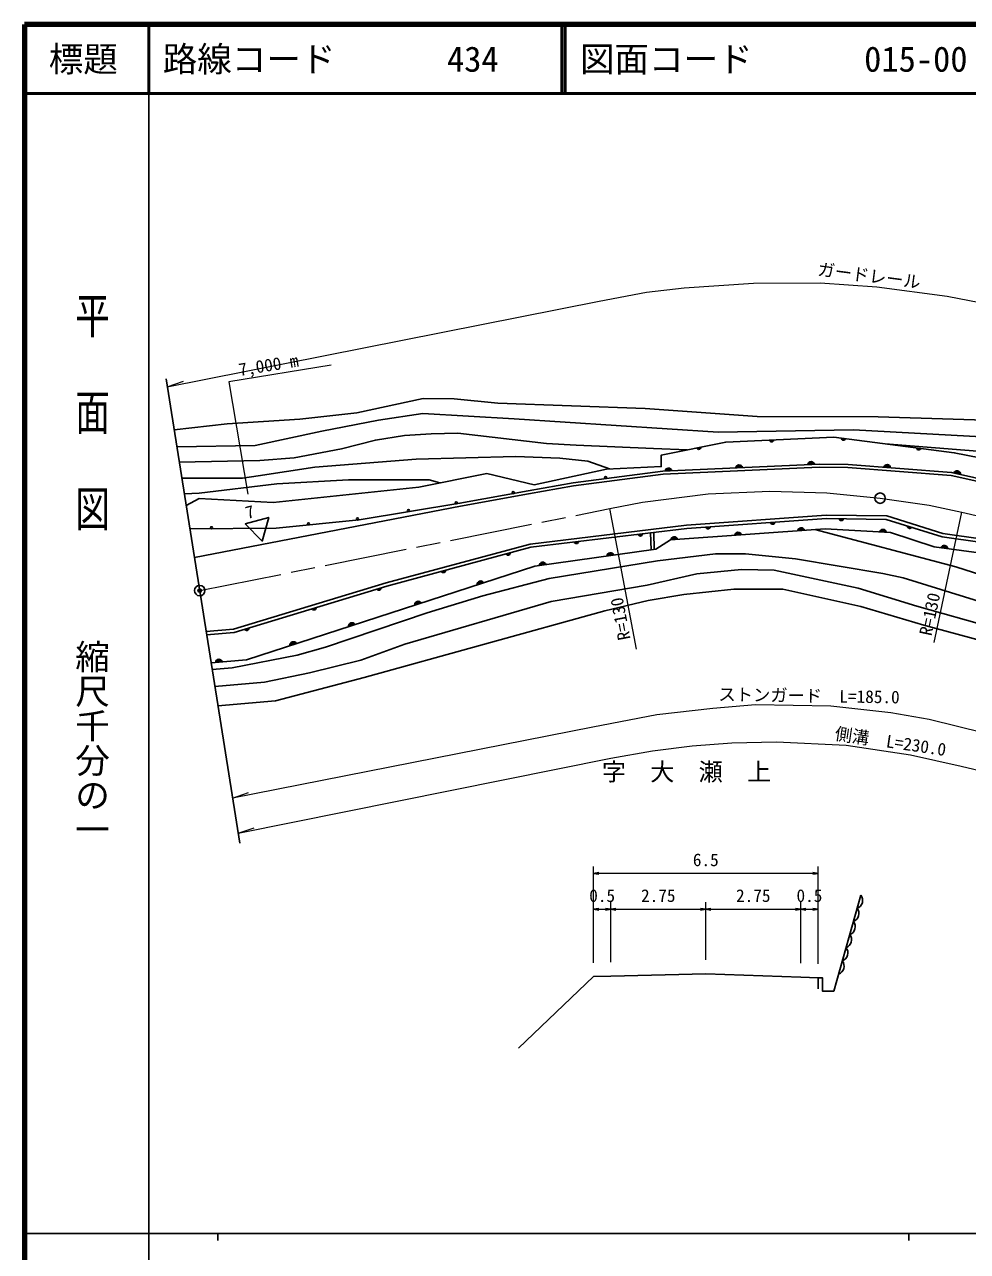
# Model space of a CAD drawing. Units: millimetres at full size, sheet at 1:1000, with parts at other scales. Extents: x 40000 to 680000, y 20000 to 380000.
# Drawn here: x 40000 to 176472, y 202409 to 380000 of the extents above; entities that cross this region are included whole.
import ezdxf
from ezdxf.enums import TextEntityAlignment as Align

# ---------------------------------------------------------------- set-up
doc = ezdxf.new("R2010")
doc.units = ezdxf.units.MM
doc.header["$LTSCALE"] = 1000
doc.header["$PDMODE"] = 32
doc.header["$PDSIZE"] = 500
doc.linetypes.add('CHAIN', pattern=[18.5, 12, -1.5, 3.5, -1.5])
for name, color, linetype, lineweight in [('M-BGD', 7, 'Continuous', 25), ('M-BMK', 2, 'CHAIN', 13), ('M-BMK-OTRS', 5, 'Continuous', 25), ('M-BMK-SRVR', 3, 'Continuous', 25), ('M-STR-HTXT', 7, 'Continuous', 13), ('M-TTL', 2, 'Continuous', 140), ('M-TTL-BAND', 7, 'Continuous', 25), ('M-TTL-LINE', 7, 'Continuous', 50)]:
    doc.layers.add(name, color=color, linetype=linetype, lineweight=lineweight)
for name, color, linetype in [('M-BMK-HTXT', 7, 'Continuous'), ('M-OTRS', 6, 'Continuous'), ('M-TTL-TXT', 7, 'Continuous')]:
    doc.layers.add(name, color=color, linetype=linetype)
doc.styles.add('@ＭＳ ゴシック', font='')
doc.styles.add('ＭＳ ゴシック', font='')
doc.styles.get('@ＭＳ ゴシック').set_extended_font_data('@MS Gothic')
doc.styles.get('ＭＳ ゴシック').set_extended_font_data('MS Gothic')

# ---------------------------------------------------------------- blocks, each defined once
blk = doc.blocks.new('open_arrow')
at = {"color": 0, "linetype": 'Continuous', "lineweight": -2}
blk.add_lwpolyline([(7.5, 1.25), (0, 0), (7.5, -1.25)], dxfattribs=at)

msp = doc.modelspace()

# ---------------------------------------------------------------- hatches: boundary and pattern name
at = {"layer": 'M-BGD'}
for points in [[(148451, 319869), (147826, 319841, 0.84072)], [(158815, 320048), (158194, 320127, 0.84072)], [(137907, 318834), (137293, 318710, 0.84072)], [(169708, 318650), (169087, 318730, 0.84072)], [(142922, 315828), (143912, 315873, 0.82183)], [(153361, 316299), (154350, 316344, 0.82183)], [(164358, 315929), (165346, 315853, 0.82183)], [(132700, 315367), (133690, 315412, 0.82183)], [(174502, 315092), (175469, 314875, 0.82183)], [(139248, 307277), (138624, 307232, 0.84072)], [(148592, 307948), (147968, 307903, 0.84072)], [(158521, 308454), (157895, 308462, 0.84072)], [(168400, 307234), (167802, 307420, 0.84072)], [(129425, 306265), (128803, 306190, 0.84072)], [(133527, 305403), (134515, 305474, 0.82183)], [(142780, 306068), (143768, 306138, 0.82183)], [(151892, 306722), (152880, 306793, 0.82183)], [(163744, 306549), (164733, 306492, 0.82183)], [(120186, 305159), (119564, 305084, 0.84072)], [(172649, 304258), (173631, 304126, 0.82183)], [(110300, 303529), (109696, 303366, 0.84072)], [(114483, 301693), (115464, 301831, 0.82183)], [(124309, 303074), (125290, 303212, 0.82183)], [(100953, 301012), (100349, 300849, 0.84072)], [(91593, 298462), (90995, 298280, 0.84072)], [(105522, 298897), (106464, 299203, 0.82183)], [(82224, 295615), (81626, 295433, 0.84072)], [(96460, 295956), (97403, 296262, 0.82183)], [(86893, 292851), (87835, 293157, 0.82183)], [(72451, 292646), (71852, 292464, 0.84072)], [(78411, 290098), (79353, 290404, 0.82183)], [(67642, 287676), (68629, 287759, 0.82183)]]:
    msp.add_hatch(color=256, dxfattribs=at).paths.add_polyline_path(points)

# ---------------------------------------------------------------- linework, layer by layer
for p, q in [((130616, 306407), (130687, 303971)), ((131080, 306463), (131130, 304033)), ((154849, 242023), (154849, 240443))]:
    msp.add_line(p, q, dxfattribs=at)
for points in [[(252742, 312474), (245390, 313821), (235337, 314914), (215874, 317767), (204330, 319992), (183709, 322573), (163553, 323218), (146015, 323243), (129821, 324447), (108501, 325194), (102202, 325813), (97686, 325861), (88089, 323793), (79868, 322883), (69306, 322226), (61655, 321332)], [(62042, 318893), (73388, 319069), (83014, 321128), (91215, 322727), (97632, 323717), (110864, 322926), (140386, 320985), (159983, 321331), (185585, 319940), (208492, 316085), (245694, 310154), (259195, 307380), (267390, 304189)], [(62395, 316671), (74056, 316878), (79046, 317283), (85885, 318599), (90786, 319843), (94991, 320526), (98866, 320779), (102691, 320855), (115541, 319362), (119829, 319103), (131050, 318610), (135890, 318426)], [(230939, 299733), (226784, 303923), (212555, 309085), (192111, 314560), (174562, 318027), (157152, 320261), (141484, 319556), (132133, 317668), (132163, 316018), (124243, 315665), (113779, 313375), (106905, 315000), (97090, 313045), (76006, 310828), (65275, 311419), (63393, 310379)], [(164565, 319310), (183356, 317790), (187728, 316276), (219365, 310254), (243678, 307197), (251886, 306123), (259277, 304484), (267223, 301569), (272939, 298646), (277236, 295562), (280961, 291768), (283422, 287264), (284766, 283083), (285121, 277591), (284581, 272688), (283749, 267938), (282056, 263966), (275603, 252841), (271751, 248034), (270326, 245703)], [(62768, 314318), (71531, 314358), (73810, 314665), (82027, 315923), (96672, 317077), (111039, 317462), (117461, 317236), (121512, 316787), (124682, 315684)], [(63928, 307010), (76432, 307093), (88435, 308310), (103008, 310703), (112884, 312485), (119398, 313646), (132381, 315353), (154997, 316373), (159191, 316331), (174165, 315167), (189880, 311655), (208282, 307141), (221599, 303874), (226535, 301905), (231203, 299603), (233411, 298188), (236652, 295131)], [(64589, 302841), (103088, 310274), (112961, 312056), (119464, 313215), (132419, 314918), (155005, 315937), (159172, 315895), (174100, 314735), (189781, 311231), (208178, 306717), (221465, 303457), (226357, 301506), (230988, 299222), (233142, 297843), (236353, 294813)], [(63128, 312048), (65269, 312171), (76512, 313518), (86876, 314080), (98561, 314107), (100109, 313646)], [(66283, 292168), (70261, 292488), (92323, 299192), (113189, 304810), (135793, 307516), (156045, 308971), (164796, 308864), (172918, 306338), (184817, 304656), (200656, 299328), (210070, 297980), (218511, 295850), (223497, 293989), (225946, 292764), (228912, 291092), (231084, 289570)], [(66322, 291683), (70352, 292008), (92457, 298724), (113282, 304332), (135839, 307032), (156060, 308484), (164719, 308379), (172811, 305862), (184705, 304181)], [(228858, 250846), (232468, 274881), (232442, 279997), (231920, 282140), (231297, 283868), (229833, 285808), (228296, 287377), (224685, 290407), (223437, 291135), (221220, 291975), (213218, 294511), (211038, 295123), (205387, 295789), (201019, 296341), (184240, 302700), (171640, 304394), (165357, 306455), (155864, 307007), (133484, 305400), (131370, 304067), (113871, 301607), (72114, 288054), (67005, 287622)], [(221920, 280726), (221294, 281812), (219885, 283221), (217161, 284806), (214091, 286212), (203491, 290635), (185156, 297544), (179909, 299844), (174767, 301493), (154374, 306900)], [(67161, 286637), (70059, 286890), (79479, 288714), (83548, 289864), (98263, 294835), (106343, 297328), (115939, 299800), (131631, 302394), (139998, 303369), (144367, 303398), (151578, 302669), (164211, 300534), (167173, 299916), (179449, 296094), (184775, 294446), (191845, 292257), (206319, 286432), (213045, 283471), (216515, 281586), (219554, 278986)], [(67553, 284164), (74736, 284827), (81233, 286143), (88687, 288005), (95061, 290318), (116240, 296511), (130102, 298847), (137310, 300503), (143789, 301102), (148505, 301009), (160632, 298406), (169150, 295809), (180086, 292742), (212008, 281048), (213868, 280148), (215818, 278688), (217149, 277219)], [(67994, 281386), (76299, 282132), (89175, 285501), (123970, 295149), (130282, 296636), (135440, 297477), (142668, 298266), (149746, 298252), (161019, 295746), (170177, 293081), (180329, 290329), (198770, 284354), (205202, 281083)], [(154849, 242023), (155496, 242013), (155483, 240100), (157125, 240100), (161031, 253987)], [(154849, 242023), (152349, 242115), (138599, 242613), (124849, 242273), (122349, 242186), (111479, 231858)]]:
    msp.add_lwpolyline(points, dxfattribs=at)
msp.add_lwpolyline([(71916, 307749), (74409, 305237), (75338, 308652)], close=True, dxfattribs=at)
for centre in [(124103, 314425), (102487, 310773), (110725, 312236), (95575, 309641), (67066, 307167), (81109, 307727), (88185, 308432)]:
    msp.add_circle(centre, 150, dxfattribs=at)
for centre, radius, start, end in [((148136, 319910), 318, 192.46721, 352.68494), ((158511, 320142), 318, 182.57998, 342.79771), ((137589, 318825), 318, 201.3069, 1.52463), ((169405, 318744), 318, 182.57998, 342.79771), ((143421, 315753), 505, 13.75352, 171.41171), ((153860, 316224), 505, 13.75352, 171.41171), ((164845, 315793), 505, 6.72529, 164.38348), ((133199, 315292), 505, 13.75352, 171.41171), ((174964, 314888), 505, 358.57481, 156.233), ((138932, 307309), 318, 193.99795, 354.21568), ((148276, 307980), 318, 193.99795, 354.21568), ((158209, 308513), 318, 189.19696, 349.4147), ((168117, 307379), 318, 172.60904, 332.82677), ((129108, 306282), 318, 196.71793, 356.93566), ((134028, 305341), 505, 15.27681, 172.935), ((143281, 306005), 505, 15.27681, 172.935), ((152393, 306660), 505, 15.27681, 172.935), ((164233, 306423), 505, 7.84681, 165.50501), ((119869, 305175), 318, 196.71793, 356.93566), ((173127, 304095), 505, 3.51276, 161.17095), ((109984, 303500), 318, 204.96216, 5.17989), ((114987, 301665), 505, 19.17093, 176.82912), ((124813, 303046), 505, 19.17093, 176.82912), ((100637, 300983), 318, 204.96216, 5.17989), ((91278, 298423), 318, 206.79174, 7.00947), ((106023, 298957), 505, 29.15297, 186.81116), ((81909, 295577), 318, 206.79174, 7.00947), ((96962, 296016), 505, 29.15297, 186.81116), ((87394, 292911), 505, 29.15297, 186.81116), ((72135, 292607), 318, 206.79174, 7.00947), ((78912, 290158), 505, 29.15297, 186.81116), ((68143, 287620), 505, 16.00602, 173.66422), ((160101, 253221), 1204, 289.0943, 39.48683), ((159566, 251318), 1204, 289.0943, 39.48683), ((159031, 249414), 1204, 289.0943, 39.48683), ((158495, 247511), 1204, 289.0943, 39.48683), ((157960, 245608), 1204, 289.0943, 39.48683), ((157424, 243704), 1204, 289.0943, 39.48683)]:
    msp.add_arc(centre, radius, start, end, dxfattribs=at)
at = {"layer": 'M-BMK'}
msp.add_lwpolyline([(65347, 298067), (124704, 309936), (129434, 310866), (138941, 312050), (147877, 312481), (156111, 312240), (163829, 311446), (170924, 310416), (175655, 309413), (187680, 306587)], dxfattribs=at)
at = {"layer": 'M-BMK-OTRS'}
msp.add_line((60483, 328716), (71148, 261510), dxfattribs=at)
at = {"layer": 'M-BMK-SRVR'}
for centre in [(163829, 311446), (65347, 298067)]:
    msp.add_circle(centre, 750, dxfattribs=at)
at = {"layer": 'M-OTRS'}
msp.add_point((65347, 298067), dxfattribs=at)
at = {"layer": 'M-STR-HTXT'}
for p, q in [((60665, 327572), (62983, 328380)), ((128564, 289574), (124704, 309936)), ((171635, 290545), (175655, 309413)), ((70115, 268024), (72434, 268829)), ((70923, 262934), (73238, 263749)), ((122349, 244186), (122349, 258129)), ((154849, 244023), (154849, 258129)), ((154849, 257129), (122349, 257129)), ((124849, 244273), (124849, 252947)), ((138599, 244613), (138599, 252947)), ((152349, 244115), (152349, 252947)), ((122349, 251947), (124849, 251947)), ((124849, 251947), (138599, 251947)), ((138599, 251947), (152349, 251947)), ((152349, 251947), (154849, 251947))]:
    msp.add_line(p, q, dxfattribs=at)
for points in [[(60665, 327572), (123146, 339947), (129999, 341270), (135470, 341892), (145524, 342556), (155171, 342595), (163356, 342029), (173523, 340705), (184245, 338589), (188988, 337455)], [(84370, 330701), (69560, 328299), (72328, 312006)], [(209948, 262633), (206770, 265808), (202744, 269026), (199385, 271025), (195888, 272864), (192265, 274139), (186743, 275518), (170947, 279421), (165399, 280372), (156680, 281341), (145809, 281513), (139631, 281001), (131525, 280104), (122238, 278293), (70115, 268024)], [(70923, 262934), (124834, 273787), (130876, 274872), (136610, 275617), (142365, 276008), (148818, 276180), (158926, 275690), (168250, 274302), (175552, 272654), (190043, 269208), (193476, 267890), (197031, 266039), (200319, 263974), (203812, 261129), (206559, 258504), (209119, 255449)]]:
    msp.add_lwpolyline(points, dxfattribs=at)
at = {"layer": 'M-TTL'}
for p, q in [((40000, 380000), (40000, 20000)), ((680000, 380000), (40000, 380000))]:
    msp.add_line(p, q, dxfattribs=at)
at = {"layer": 'M-TTL-BAND'}
for p, q in [((58000, 370000), (58000, 20000)), ((40000, 205000), (579000, 205000)), ((68000, 205000), (68000, 204000)), ((168000, 205000), (168000, 204000))]:
    msp.add_line(p, q, dxfattribs=at)
at = {"layer": 'M-TTL-LINE'}
for p, q in [((58000, 380000), (58000, 370000)), ((117750, 380000), (117750, 370000)), ((118250, 380000), (118250, 370000)), ((40000, 370000), (680000, 370000))]:
    msp.add_line(p, q, dxfattribs=at)

# ---------------------------------------------------------------- block references
at = {"layer": 'M-STR-HTXT', "xscale": 100, "yscale": 100}
for p in [(122349, 257129), (122349, 251947), (124849, 251947), (138599, 251947), (152349, 251947)]:
    msp.add_blockref('open_arrow', p, dxfattribs=at)
at = {"layer": 'M-STR-HTXT', "xscale": 100, "yscale": 100, "rotation": 180}
for p in [(154849, 257129), (124849, 251947), (138599, 251947), (152349, 251947), (154849, 251947)]:
    msp.add_blockref('open_arrow', p, dxfattribs=at)

# ---------------------------------------------------------------- texts
at = {"layer": 'M-BGD', "style": 'ＭＳ ゴシック'}
msp.add_text('7', height=1833, rotation=14.781, dxfattribs=at).set_placement((72380, 307872), align=Align.BOTTOM_LEFT)
at = {"layer": 'M-BMK-HTXT', "style": 'ＭＳ ゴシック'}
msp.add_text('字\u3000大\u3000瀬\u3000上', height=2566, dxfattribs=at).set_placement((123559, 269791), align=Align.BOTTOM_LEFT)
at = {"layer": 'M-STR-HTXT', "style": 'ＭＳ ゴシック'}
for s, rotation, p in [('ガードレール', 352.579, (154615, 343168)), ('7,000 m', 9.212, (71229, 328570)), ('R=130', 100.734, (128259, 291182)), ('R=130', 77.973, (171798, 291307)), ('ストンガード\u3000L=185.0', 359.094, (140413, 281598)), ('側溝\u3000L=230.0', 351.53, (157099, 275962))]:
    msp.add_text(s, height=1833, rotation=rotation, dxfattribs=at).set_placement(p, align=Align.BOTTOM_LEFT)
for s, p in [('6.5', (138599, 257629)), ('0.5', (123599, 252447)), ('2.75', (131724, 252447)), ('2.75', (145474, 252447)), ('0.5', (153599, 252447))]:
    msp.add_text(s, height=1833, dxfattribs=at).set_placement(p, align=Align.BOTTOM_CENTER)
at = {"layer": 'M-TTL-BAND', "style": '@ＭＳ ゴシック', "width": 1.4}
msp.add_text('平  面  図', height=3666, rotation=270, dxfattribs=at).set_placement((49777, 306475), align=Align.MIDDLE_RIGHT)
at = {"layer": 'M-TTL-BAND', "style": '@ＭＳ ゴシック'}
msp.add_text('縮尺千分の一', height=3666, rotation=270, dxfattribs=at).set_placement((49777, 261030), align=Align.MIDDLE_RIGHT)
at = {"layer": 'M-TTL-TXT', "style": 'ＭＳ ゴシック'}
msp.add_text('標題', height=3666, dxfattribs=at).set_placement((48500, 375000), align=Align.MIDDLE_CENTER)
for s, p in [('路線コード', (60000, 375000)), ('434', (101142, 375000)), ('図面コード', (120380, 375000)), ('015-00', (161521, 375000))]:
    msp.add_text(s, height=3666, dxfattribs=at).set_placement(p, align=Align.MIDDLE_LEFT)

doc.saveas('drawing.dxf')
